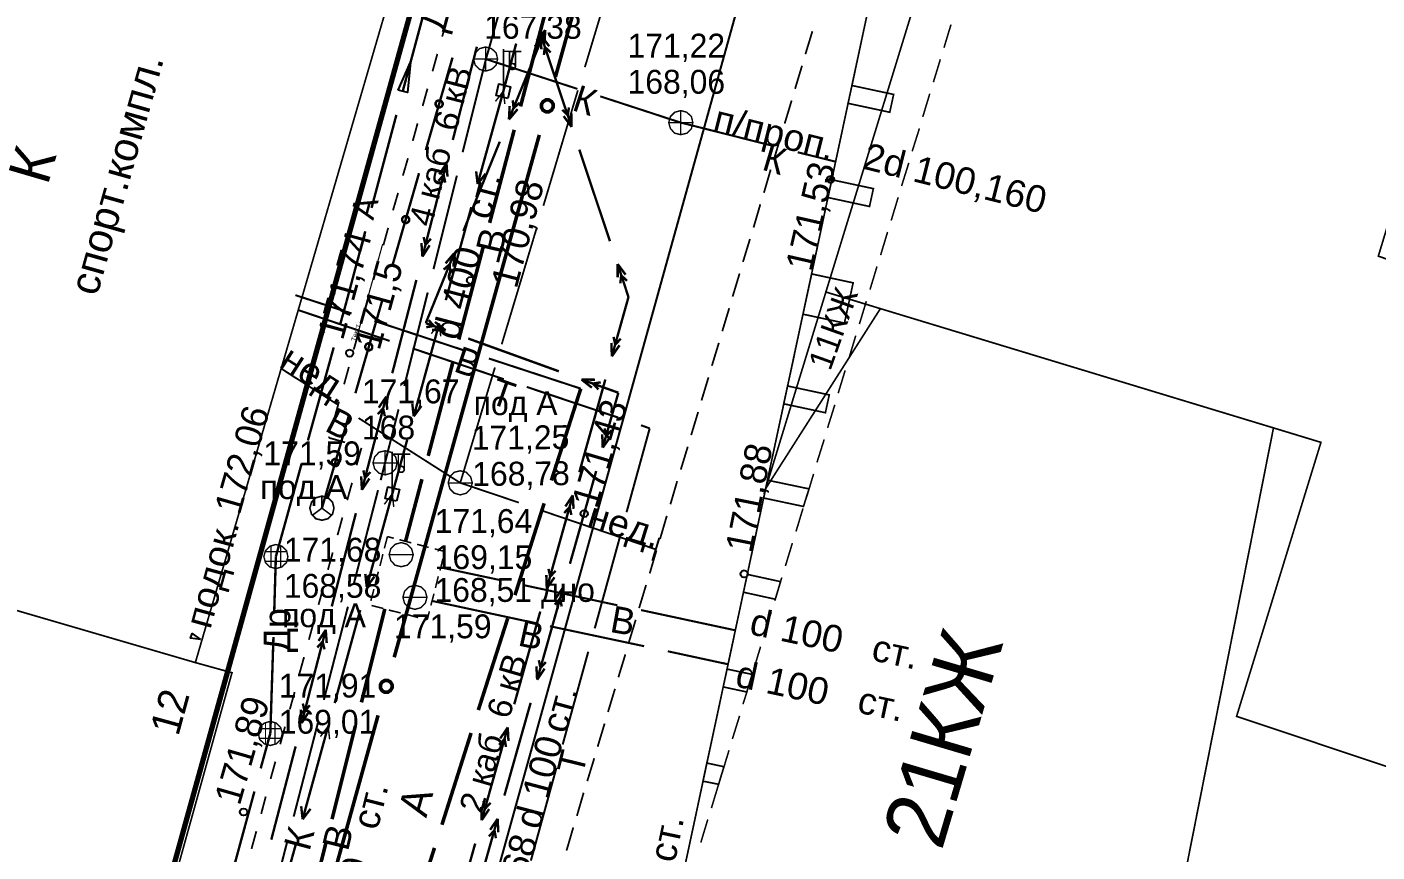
# Model space of a CAD drawing. Extents: x -2634 to -2115, y -2142 to -1393.
# Drawn here: x -2358.5 to -2302.4, y -1946.6 to -1912.3 of the extents above; entities that cross this region are included whole.
import ezdxf

# ---------------------------------------------------------------- set-up
doc = ezdxf.new("R2010")
doc.units = 0
doc.header["$MEASUREMENT"] = 0
for name, color, linetype in [('500_Дополн-Бордюры__п', 7, 'Continuous'), ('500_Дороги-Проезжие_ч', 7, 'Continuous'), ('500_Линии_-Линии_связ', 7, 'Continuous'), ('500_Линии_-Смотровые_', 7, 'Continuous'), ('500_Линии_-Фонари_час', 7, 'Continuous'), ('500_Линии_-Электрокаб', 7, 'Continuous'), ('500_Объект-Опоры', 7, 'Continuous'), ('500_Рельеф-Высотные_о', 7, 'Continuous'), ('500_Строен-Дополнения', 7, 'Continuous'), ('500_Строен-Здания', 7, 'Continuous'), ('500_Трубоп-Водопровод', 7, 'Continuous'), ('500_Трубоп-Газопровод', 7, 'Continuous'), ('500_Трубоп-Канализаци', 7, 'Continuous'), ('500_Трубоп-Смотровые_', 7, 'Continuous'), ('500_Трубоп-Сооружения', 7, 'Continuous'), ('500_Трубоп-Теплосети', 7, 'Continuous'), ('Красные_ли-Красные_ли', 7, 'Continuous'), ('Красные_ли-Оси_улиц_к', 7, 'Continuous')]:
    doc.layers.add(name, color=color, linetype=linetype)
doc.styles.add('TARIAL', font='Arial')

msp = doc.modelspace()

# ---------------------------------------------------------------- linework, layer by layer
at = {"layer": '500_Дополн-Бордюры__п', "color": 1, "const_width": 0.075}
for points in [[(-2341.23, -1912.72), (-2341.02, -1911.99)], [(-2341.63, -1914.16), (-2341.43, -1913.44)], [(-2342.04, -1915.6), (-2341.84, -1914.88)], [(-2342.45, -1917.05), (-2342.25, -1916.32)], [(-2342.86, -1918.49), (-2342.65, -1917.77)], [(-2343.27, -1919.93), (-2343.06, -1919.21)], [(-2343.67, -1921.38), (-2343.47, -1920.66)], [(-2344.08, -1922.82), (-2343.88, -1922.1)], [(-2344.49, -1924.26), (-2344.28, -1923.54)], [(-2344.9, -1925.71), (-2344.69, -1924.99)], [(-2345.3, -1927.15), (-2345.1, -1926.43)], [(-2345.71, -1928.59), (-2345.51, -1927.87)], [(-2345.93, -1929.37), (-2345.92, -1929.32)], [(-2345.26, -1929.56), (-2345.93, -1929.37)], [(-2344.78, -1930.51), (-2344.58, -1929.79)], [(-2345.17, -1931.96), (-2344.97, -1931.24)], [(-2345.57, -1933.41), (-2345.37, -1932.68)], [(-2345.97, -1934.85), (-2345.77, -1934.13)], [(-2346.36, -1936.3), (-2346.16, -1935.58)], [(-2346.76, -1937.75), (-2346.56, -1937.02)], [(-2347.16, -1939.19), (-2346.96, -1938.47)], [(-2347.55, -1940.64), (-2347.35, -1939.92)], [(-2347.95, -1942.09), (-2347.75, -1941.36)], [(-2348.35, -1943.53), (-2348.15, -1942.81)], [(-2348.74, -1944.98), (-2348.55, -1944.26)], [(-2349.14, -1946.43), (-2348.94, -1945.7)]]:
    msp.add_lwpolyline(points, dxfattribs=at)
at = {"layer": '500_Линии_-Линии_связ', "color": 0, "const_width": 0.1}
for points in [[(-2340.8, -1913.59), (-2341.91, -1917.43)], [(-2342.19, -1918.39), (-2343.3, -1922.24)], [(-2343.72, -1923.68), (-2344.83, -1927.52)], [(-2345.11, -1928.48), (-2346.22, -1932.29)], [(-2346.22, -1932.29), (-2346.01, -1931.57)]]:
    msp.add_lwpolyline(points, dxfattribs=at)
for points in [[(-2341.21, -1915.55), (-2341.25, -1915.62), (-2341.32, -1915.66), (-2341.4, -1915.66), (-2341.46, -1915.62), (-2341.5, -1915.55), (-2341.5, -1915.47), (-2341.46, -1915.4), (-2341.39, -1915.37), (-2341.31, -1915.37), (-2341.25, -1915.41), (-2341.21, -1915.48)], [(-2342.6, -1920.36), (-2342.64, -1920.42), (-2342.71, -1920.46), (-2342.79, -1920.46), (-2342.85, -1920.42), (-2342.89, -1920.35), (-2342.89, -1920.27), (-2342.85, -1920.21), (-2342.78, -1920.17), (-2342.7, -1920.17), (-2342.64, -1920.21), (-2342.6, -1920.28)], [(-2344.13, -1925.64), (-2344.17, -1925.71), (-2344.24, -1925.74), (-2344.32, -1925.74), (-2344.38, -1925.7), (-2344.42, -1925.63), (-2344.42, -1925.56), (-2344.38, -1925.49), (-2344.31, -1925.45), (-2344.23, -1925.45), (-2344.17, -1925.49), (-2344.13, -1925.56)], [(-2345.52, -1930.44), (-2345.56, -1930.51), (-2345.63, -1930.55), (-2345.71, -1930.54), (-2345.78, -1930.5), (-2345.81, -1930.44), (-2345.81, -1930.36), (-2345.77, -1930.29), (-2345.7, -1930.25), (-2345.63, -1930.26), (-2345.56, -1930.3), (-2345.52, -1930.36)]]:
    msp.add_lwpolyline(points, close=True, dxfattribs=at)
at = {"layer": '500_Линии_-Смотровые_', "color": 0, "const_width": 0.07}
for points in [[(-2346.22, -1931.79), (-2345.97, -1931.86), (-2345.78, -1932.04), (-2345.72, -1932.29), (-2345.78, -1932.54), (-2345.97, -1932.73), (-2346.22, -1932.79), (-2346.47, -1932.73), (-2346.65, -1932.54), (-2346.72, -1932.29), (-2346.65, -1932.04), (-2346.47, -1931.86)], [(-2346.22, -1932.24), (-2346.22, -1932.24), (-2346.22, -1932.24), (-2346.22, -1932.24), (-2346.22, -1932.24), (-2346.22, -1932.24), (-2346.22, -1932.24), (-2346.22, -1932.24), (-2346.22, -1932.24), (-2346.22, -1932.24), (-2346.22, -1932.24), (-2346.22, -1932.24)]]:
    msp.add_lwpolyline(points, close=True, dxfattribs=at)
at = {"layer": '500_Линии_-Смотровые_', "color": 0, "const_width": 0.065}
for points in [[(-2346.22, -1931.79), (-2346.22, -1932.29)], [(-2346.62, -1932.59), (-2346.22, -1932.29)], [(-2346.22, -1932.29), (-2345.82, -1932.59)]]:
    msp.add_lwpolyline(points, dxfattribs=at)
at = {"layer": '500_Линии_-Фонари_час', "color": 0, "const_width": 0.065}
for points in [[(-2338.69, -1914.98), (-2338.69, -1913.23)], [(-2337.94, -1913.34), (-2338.69, -1913.33)], [(-2338.44, -1913.99), (-2338.44, -1913.34)], [(-2338.44, -1913.96), (-2338.44, -1913.84)], [(-2338.19, -1913.99), (-2338.19, -1913.34)], [(-2338.19, -1913.96), (-2338.19, -1913.84)], [(-2338.19, -1913.96), (-2338.19, -1913.84)], [(-2338.44, -1913.94), (-2338.44, -1913.94)], [(-2343.3, -1931.7), (-2343.3, -1929.95)], [(-2342.55, -1930.05), (-2343.3, -1930.05)], [(-2343.05, -1930.7), (-2343.05, -1930.05)], [(-2342.8, -1930.7), (-2342.8, -1930.05)], [(-2343.05, -1930.68), (-2343.05, -1930.55)], [(-2343.05, -1930.65), (-2343.05, -1930.65)], [(-2342.8, -1930.68), (-2342.8, -1930.55)], [(-2342.8, -1930.68), (-2342.8, -1930.55)]]:
    msp.add_lwpolyline(points, dxfattribs=at)
at = {"layer": '500_Линии_-Фонари_час', "color": 0, "const_width": 0.07}
for points in [[(-2338.44, -1913.96), (-2338.42, -1913.9), (-2338.38, -1913.85), (-2338.31, -1913.84), (-2338.25, -1913.85), (-2338.21, -1913.9), (-2338.19, -1913.96), (-2338.21, -1914.02), (-2338.25, -1914.07), (-2338.32, -1914.09), (-2338.38, -1914.07), (-2338.42, -1914.02)], [(-2343.05, -1930.68), (-2343.03, -1930.62), (-2342.99, -1930.57), (-2342.92, -1930.55), (-2342.86, -1930.57), (-2342.82, -1930.62), (-2342.8, -1930.68), (-2342.82, -1930.74), (-2342.86, -1930.79), (-2342.92, -1930.8), (-2342.99, -1930.79), (-2343.03, -1930.74)]]:
    msp.add_lwpolyline(points, close=True, dxfattribs=at)
at = {"layer": '500_Линии_-Электрокаб', "color": 12, "const_width": 0.1}
for points in [[(-2338.46, -1916.15), (-2336.95, -1912.45)], [(-2337.31, -1912.87), (-2336.95, -1912.45)], [(-2335.86, -1916.47), (-2337.13, -1912.67)], [(-2337.12, -1913.23), (-2337.13, -1912.67)], [(-2336.79, -1913.12), (-2337.13, -1912.67)], [(-2336.99, -1913.01), (-2336.95, -1912.45)], [(-2339.79, -1913.14), (-2340.79, -1917.01)], [(-2337.39, -1913.13), (-2337.14, -1912.91)], [(-2337.11, -1913.25), (-2337.14, -1912.91)], [(-2337.01, -1913.48), (-2336.97, -1913.15)], [(-2336.73, -1913.38), (-2336.97, -1913.15)], [(-2338.27, -1915.68), (-2338.3, -1915.36)], [(-2338.27, -1915.69), (-2338.02, -1915.47)], [(-2338.46, -1916.15), (-2338.43, -1915.6)], [(-2338.46, -1916.16), (-2338.1, -1915.73)], [(-2336.02, -1915.98), (-2336.25, -1915.76)], [(-2335.86, -1916.47), (-2336.19, -1916.02)], [(-2336.02, -1915.98), (-2335.97, -1915.66)], [(-2335.86, -1916.47), (-2335.86, -1915.91)], [(-2340.35, -1920.79), (-2338.84, -1917.08)], [(-2334.27, -1921.21), (-2335.54, -1917.41)], [(-2341.05, -1917.98), (-2342.05, -1921.85)], [(-2341.05, -1917.98), (-2341.35, -1918.44)], [(-2341.05, -1917.98), (-2341.01, -1918.53)], [(-2341.17, -1918.47), (-2341.39, -1918.71)], [(-2341.17, -1918.47), (-2341.1, -1918.78)], [(-2342, -1921.04), (-2341.92, -1921.36)], [(-2341.7, -1921.11), (-2341.92, -1921.36)], [(-2342.09, -1921.29), (-2342.05, -1921.85)], [(-2341.75, -1921.38), (-2342.05, -1921.85)], [(-2341.91, -1924.61), (-2340.73, -1921.71)], [(-2341.09, -1922.13), (-2340.73, -1921.71)], [(-2340.76, -1922.27), (-2340.73, -1921.71)], [(-2341.17, -1922.39), (-2340.92, -1922.17)], [(-2340.89, -1922.51), (-2340.92, -1922.17)], [(-2333.5, -1923.53), (-2333.95, -1922.16)], [(-2333.95, -1922.71), (-2333.95, -1922.16)], [(-2333.62, -1922.6), (-2333.95, -1922.16)], [(-2342.3, -1922.82), (-2343.3, -1926.69)], [(-2333.84, -1922.96), (-2333.8, -1922.63)], [(-2333.56, -1922.86), (-2333.8, -1922.63)], [(-2334.19, -1925.99), (-2333.5, -1923.53)], [(-2341.57, -1924.73), (-2341.79, -1924.49)], [(-2341.09, -1924.91), (-2341.91, -1924.61)], [(-2341.57, -1924.73), (-2341.89, -1924.78)], [(-2341.09, -1924.91), (-2341.65, -1924.89)], [(-2341.09, -1924.91), (-2341.53, -1924.56)], [(-2336.39, -1926.61), (-2340.15, -1925.25)], [(-2334.19, -1925.99), (-2334.21, -1925.43)], [(-2334.19, -1925.99), (-2333.87, -1925.53)], [(-2334.05, -1925.5), (-2334.12, -1925.18)], [(-2334.05, -1925.5), (-2333.82, -1925.26)], [(-2335.54, -1930.8), (-2334.46, -1926.95)], [(-2333.92, -1927.5), (-2335.45, -1926.95)], [(-2335.02, -1927.29), (-2335.45, -1926.95)], [(-2334.89, -1926.96), (-2335.45, -1926.95)], [(-2334.65, -1927.07), (-2334.98, -1927.12)], [(-2334.75, -1927.36), (-2334.98, -1927.12)], [(-2343.55, -1927.66), (-2344.56, -1931.53)], [(-2343.55, -1927.66), (-2343.86, -1928.12)], [(-2343.55, -1927.66), (-2343.51, -1928.21)], [(-2334.57, -1929.78), (-2333.92, -1927.5)], [(-2343.68, -1928.15), (-2343.9, -1928.39)], [(-2343.68, -1928.15), (-2343.61, -1928.47)], [(-2334.43, -1929.29), (-2334.49, -1928.98)], [(-2334.57, -1929.78), (-2334.59, -1929.23)], [(-2334.57, -1929.78), (-2334.25, -1929.33)], [(-2334.43, -1929.3), (-2334.2, -1929.06)], [(-2344.59, -1930.97), (-2344.56, -1931.53)], [(-2344.25, -1931.06), (-2344.56, -1931.53)], [(-2344.5, -1930.72), (-2344.43, -1931.04)], [(-2344.21, -1930.79), (-2344.43, -1931.04)], [(-2335.93, -1934.6), (-2334.84, -1930.75)], [(-2336.89, -1935.62), (-2335.81, -1931.76)], [(-2336.12, -1932.22), (-2335.81, -1931.76)], [(-2335.78, -1932.32), (-2335.81, -1931.76)], [(-2336.17, -1932.49), (-2335.94, -1932.25)], [(-2335.87, -1932.57), (-2335.94, -1932.25)], [(-2344.81, -1932.5), (-2345.81, -1936.37)], [(-2336.89, -1935.62), (-2336.91, -1935.06)], [(-2336.89, -1935.62), (-2336.57, -1935.16)], [(-2336.75, -1935.12), (-2336.82, -1934.81)], [(-2336.75, -1935.13), (-2336.52, -1934.89)], [(-2337.29, -1939.41), (-2336.2, -1935.56)], [(-2336.51, -1936.02), (-2336.2, -1935.56)], [(-2336.18, -1936.12), (-2336.2, -1935.56)], [(-2336.56, -1936.29), (-2336.34, -1936.04)], [(-2336.27, -1936.37), (-2336.34, -1936.04)], [(-2338.24, -1940.43), (-2337.16, -1936.58)], [(-2346.06, -1937.34), (-2347.06, -1941.21)], [(-2346.06, -1937.34), (-2346.36, -1937.8)], [(-2346.06, -1937.34), (-2346.02, -1937.89)], [(-2346.19, -1937.83), (-2346.41, -1938.07)], [(-2346.19, -1937.83), (-2346.11, -1938.15)], [(-2337.29, -1939.41), (-2337.32, -1938.85)], [(-2337.29, -1939.41), (-2336.98, -1938.95)], [(-2337.15, -1938.92), (-2337.22, -1938.6)], [(-2337.15, -1938.92), (-2336.93, -1938.68)], [(-2347.1, -1940.65), (-2347.06, -1941.21)], [(-2346.76, -1940.74), (-2347.06, -1941.21)], [(-2347.01, -1940.4), (-2346.94, -1940.72)], [(-2346.72, -1940.47), (-2346.94, -1940.72)], [(-2338.65, -1944.22), (-2337.56, -1940.37)], [(-2339.59, -1945.24), (-2338.51, -1941.39)], [(-2338.87, -1942.12), (-2338.64, -1941.87)], [(-2338.82, -1941.85), (-2338.51, -1941.39)], [(-2338.58, -1942.2), (-2338.64, -1941.87)], [(-2338.48, -1941.95), (-2338.51, -1941.39)], [(-2347.31, -1942.18), (-2348.32, -1946.05)], [(-2339.59, -1945.24), (-2339.61, -1944.69)], [(-2339.45, -1944.75), (-2339.52, -1944.44)], [(-2339.45, -1944.76), (-2339.22, -1944.52)], [(-2340.02, -1949.03), (-2338.93, -1945.18)], [(-2339.59, -1945.24), (-2339.28, -1944.78)], [(-2339.24, -1945.64), (-2338.93, -1945.18)], [(-2338.9, -1945.74), (-2338.93, -1945.18)], [(-2339.29, -1945.91), (-2339.06, -1945.66)], [(-2339, -1945.99), (-2339.06, -1945.66)], [(-2340.94, -1950.06), (-2339.86, -1946.21)]]:
    msp.add_lwpolyline(points, dxfattribs=at)
at = {"layer": '500_Линии_-Электрокаб', "color": 1}
for points, const_width in [([(-2338.16, -1913.01), (-2338.69, -1914.98)], 0.1), ([(-2338.69, -1914.98), (-2339.76, -1918.84)], 0.1), ([(-2338.69, -1914.98), (-2339.02, -1915.41)], 0.06), ([(-2338.69, -1914.98), (-2338.56, -1914.5)], 0.06), ([(-2338.69, -1914.98), (-2338.63, -1915.52)], 0.06), ([(-2339.82, -1918.31), (-2339.76, -1918.84)], 0.1), ([(-2339.43, -1918.41), (-2339.76, -1918.84)], 0.1), ([(-2340.02, -1919.8), (-2341.08, -1923.66)], 0.1), ([(-2341.35, -1924.62), (-2342.41, -1928.48)], 0.1), ([(-2341.35, -1924.62), (-2341.68, -1925.05)], 0.06), ([(-2341.35, -1924.62), (-2341.29, -1925.16)], 0.06), ([(-2342.47, -1927.95), (-2342.41, -1928.48)], 0.1), ([(-2342.09, -1928.05), (-2342.41, -1928.48)], 0.1), ([(-2342.68, -1929.45), (-2343.3, -1931.7)], 0.1), ([(-2343.3, -1931.7), (-2343.17, -1931.22)], 0.06), ([(-2343.3, -1931.7), (-2344.36, -1935.56)], 0.1), ([(-2343.3, -1931.7), (-2343.63, -1932.13)], 0.06), ([(-2343.3, -1931.7), (-2343.24, -1932.24)], 0.06), ([(-2344.42, -1935.02), (-2344.36, -1935.56)], 0.1), ([(-2344.04, -1935.13), (-2344.36, -1935.56)], 0.1), ([(-2344.63, -1936.52), (-2345.69, -1940.38)], 0.1), ([(-2345.96, -1941.34), (-2347.02, -1945.2)], 0.1), ([(-2345.96, -1941.34), (-2346.28, -1941.77)], 0.06), ([(-2345.96, -1941.34), (-2345.9, -1941.88)], 0.06), ([(-2347.08, -1944.66), (-2347.02, -1945.2)], 0.1), ([(-2346.69, -1944.77), (-2347.02, -1945.2)], 0.1), ([(-2347.28, -1946.16), (-2348.35, -1950.02)], 0.1)]:
    msp.add_lwpolyline(points, dxfattribs=dict(at, const_width=const_width))
at = {"layer": '500_Объект-Опоры', "color": 0}
for points in [[(-2338.51, -1915.29), (-2338.99, -1915.17), (-2338.88, -1914.68), (-2338.39, -1914.8)], [(-2343.12, -1932), (-2343.6, -1931.89), (-2343.48, -1931.4), (-2343, -1931.52)]]:
    msp.add_lwpolyline(points, close=True, dxfattribs=at)
at = {"layer": '500_Рельеф-Высотные_о', "color": 0}
for points in [[(-2325.12, -1918.5), (-2325.04, -1918.52), (-2324.99, -1918.57), (-2324.97, -1918.65), (-2324.99, -1918.72), (-2325.04, -1918.78), (-2325.12, -1918.8), (-2325.19, -1918.78), (-2325.25, -1918.72), (-2325.27, -1918.65), (-2325.25, -1918.57), (-2325.19, -1918.52)], [(-2340.05, -1922.69), (-2339.98, -1922.71), (-2339.92, -1922.76), (-2339.9, -1922.84), (-2339.92, -1922.91), (-2339.98, -1922.97), (-2340.05, -1922.99), (-2340.13, -1922.97), (-2340.18, -1922.91), (-2340.2, -1922.84), (-2340.18, -1922.76), (-2340.13, -1922.71)], [(-2345.07, -1925.71), (-2344.99, -1925.73), (-2344.94, -1925.78), (-2344.92, -1925.86), (-2344.94, -1925.93), (-2344.99, -1925.99), (-2345.07, -1926.01), (-2345.14, -1925.99), (-2345.2, -1925.93), (-2345.22, -1925.86), (-2345.2, -1925.78), (-2345.14, -1925.73)], [(-2335.34, -1932.37), (-2335.26, -1932.39), (-2335.21, -1932.45), (-2335.19, -1932.52), (-2335.21, -1932.6), (-2335.26, -1932.65), (-2335.34, -1932.67), (-2335.41, -1932.65), (-2335.47, -1932.6), (-2335.49, -1932.52), (-2335.47, -1932.45), (-2335.41, -1932.39)], [(-2328.7, -1934.87), (-2328.63, -1934.89), (-2328.57, -1934.95), (-2328.55, -1935.02), (-2328.57, -1935.1), (-2328.63, -1935.15), (-2328.7, -1935.17), (-2328.78, -1935.15), (-2328.83, -1935.1), (-2328.85, -1935.02), (-2328.83, -1934.95), (-2328.78, -1934.89)], [(-2351.26, -1937.74), (-2351.67, -1937.68), (-2351.6, -1937.49)], [(-2349.47, -1944.75), (-2349.4, -1944.77), (-2349.34, -1944.83), (-2349.32, -1944.9), (-2349.34, -1944.98), (-2349.4, -1945.03), (-2349.47, -1945.05), (-2349.55, -1945.03), (-2349.6, -1944.98), (-2349.62, -1944.9), (-2349.6, -1944.83), (-2349.55, -1944.77)]]:
    msp.add_lwpolyline(points, close=True, dxfattribs=at)
at = {"layer": '500_Рельеф-Высотные_о', "color": 0, "const_width": 0.05}
msp.add_lwpolyline([(-2344.82, -1925.38), (-2343.7, -1921.33)], dxfattribs=at)
at = {"layer": '500_Строен-Дополнения', "color": 0, "const_width": 0.065}
for points in [[(-2323.79, -1912.7), (-2324, -1913.67)], [(-2320.41, -1913.18), (-2320.12, -1912.22)], [(-2320.85, -1914.61), (-2320.56, -1913.66)], [(-2324.1, -1914.16), (-2324.31, -1915.14)], [(-2321.29, -1916.05), (-2321, -1915.09)], [(-2324.42, -1915.63), (-2324.63, -1916.61)], [(-2321.73, -1917.48), (-2321.43, -1916.53)], [(-2324.73, -1917.1), (-2324.94, -1918.07)], [(-2322.17, -1918.92), (-2321.87, -1917.96)], [(-2325.04, -1918.56), (-2325.25, -1919.54)], [(-2322.6, -1920.35), (-2322.31, -1919.39)], [(-2325.36, -1920.03), (-2325.57, -1921.01)], [(-2323.04, -1921.79), (-2322.75, -1920.83)], [(-2325.67, -1921.5), (-2325.88, -1922.47)], [(-2323.48, -1923.22), (-2323.19, -1922.26)], [(-2325.99, -1922.96), (-2326.2, -1923.94)], [(-2323.92, -1924.65), (-2323.63, -1923.7)], [(-2326.3, -1924.43), (-2326.51, -1925.41)], [(-2324.36, -1926.09), (-2324.07, -1925.13)], [(-2326.61, -1925.9), (-2326.82, -1926.87)], [(-2324.8, -1927.52), (-2324.51, -1926.57)], [(-2326.93, -1927.36), (-2327.14, -1928.34)], [(-2325.24, -1928.96), (-2324.94, -1928)], [(-2327.24, -1928.83), (-2327.45, -1929.81)], [(-2325.68, -1930.39), (-2325.38, -1929.44)], [(-2327.56, -1930.3), (-2327.76, -1931.27)], [(-2326.11, -1931.83), (-2325.82, -1930.87)], [(-2327.87, -1931.76), (-2328.08, -1932.74)], [(-2326.55, -1933.26), (-2326.26, -1932.3)], [(-2328.18, -1933.23), (-2328.39, -1934.21)], [(-2326.99, -1934.69), (-2326.7, -1933.74)], [(-2328.5, -1934.7), (-2328.71, -1935.67)], [(-2327.43, -1936.13), (-2327.14, -1935.17)], [(-2328.81, -1936.16), (-2329.02, -1937.14)], [(-2327.87, -1937.56), (-2327.58, -1936.61)], [(-2329.12, -1937.63), (-2329.33, -1938.61)], [(-2328.31, -1939), (-2328.02, -1938.04)], [(-2329.44, -1939.1), (-2329.65, -1940.08)], [(-2328.75, -1940.43), (-2328.45, -1939.48)], [(-2329.75, -1940.56), (-2329.96, -1941.54)], [(-2329.19, -1941.87), (-2328.89, -1940.91)], [(-2330.07, -1942.03), (-2330.28, -1943.01)], [(-2329.62, -1943.3), (-2329.33, -1942.34)], [(-2330.38, -1943.5), (-2330.59, -1944.48)], [(-2330.06, -1944.74), (-2329.77, -1943.78)], [(-2330.69, -1944.96), (-2330.9, -1945.94)], [(-2330.5, -1946.17), (-2330.21, -1945.21)], [(-2331.01, -1946.43), (-2331.08, -1946.79)]]:
    msp.add_lwpolyline(points, dxfattribs=at)
at = {"layer": '500_Строен-Дополнения', "color": 0, "const_width": 0.07}
for points in [[(-2322.66, -1915.86), (-2322.5, -1915.12), (-2324.23, -1914.75), (-2324.39, -1915.49)], [(-2323.5, -1919.77), (-2323.34, -1919.03), (-2325.07, -1918.66), (-2325.22, -1919.4)], [(-2324.54, -1924.61), (-2324.18, -1922.94), (-2325.9, -1922.57), (-2326.26, -1924.24)], [(-2325.33, -1928.33), (-2325.17, -1927.59), (-2326.9, -1927.22), (-2327.06, -1927.96)], [(-2326.24, -1932.22), (-2326.01, -1931.49), (-2327.73, -1931.13), (-2327.89, -1931.87)], [(-2327.41, -1936.07), (-2327.19, -1935.34), (-2328.57, -1935.04), (-2328.73, -1935.78)], [(-2328.59, -1939.92), (-2328.37, -1939.19), (-2329.41, -1938.97), (-2329.57, -1939.71)], [(-2329.76, -1943.75), (-2329.54, -1943.02), (-2330.25, -1942.87), (-2330.41, -1943.62)]]:
    msp.add_lwpolyline(points, close=True, dxfattribs=at)
at = {"layer": '500_Строен-Здания', "color": 0, "const_width": 0.07}
for points in [[(-2314.74, -1888.91), (-2318.46, -1887.78), (-2327.81, -1931.48), (-2325.31, -1923.32)], [(-2295.51, -1945.2), (-2308.27, -1940.93), (-2304.77, -1929.56), (-2306.74, -1928.96), (-2323.05, -1924.01), (-2325.31, -1923.32), (-2314.74, -1888.91), (-2294.29, -1895.15), (-2302.39, -1921.83), (-2275.41, -1931.39), (-2289.8, -1927.07)], [(-2351.47, -1938.7), (-2340.96, -1902.68), (-2347.38, -1900.8), (-2347.61, -1901.52), (-2348.6, -1901.25), (-2351.02, -1900.59), (-2359.83, -1898.21), (-2361.51, -1904.43), (-2369.37, -1933.48), (-2368.88, -1933.62)], [(-2325.31, -1923.32), (-2327.81, -1931.48), (-2323.05, -1924.01)], [(-2323.05, -1924.01), (-2306.74, -1928.96), (-2310.8, -1949.46), (-2316.36, -1960.79), (-2332.99, -1955.7), (-2327.81, -1931.48)]]:
    msp.add_lwpolyline(points, close=True, dxfattribs=at)
at = {"layer": '500_Строен-Здания', "color": 0}
for points, const_width in [([(-2325.87, -1912.5), (-2326.16, -1913.45)], 0.075), ([(-2326.3, -1913.93), (-2326.59, -1914.89)], 0.075), ([(-2326.73, -1915.37), (-2327.02, -1916.33)], 0.075), ([(-2327.16, -1916.81), (-2327.45, -1917.76)], 0.075), ([(-2327.6, -1918.24), (-2327.88, -1919.2)], 0.075), ([(-2328.03, -1919.68), (-2328.31, -1920.64)], 0.075), ([(-2328.46, -1921.12), (-2328.75, -1922.07)], 0.075), ([(-2328.89, -1922.55), (-2329.18, -1923.51)], 0.075), ([(-2329.32, -1923.99), (-2329.61, -1924.95)], 0.075), ([(-2329.75, -1925.43), (-2330.04, -1926.38)], 0.075), ([(-2330.18, -1926.86), (-2330.47, -1927.82)], 0.075), ([(-2330.61, -1928.3), (-2330.9, -1929.26)], 0.075), ([(-2331.04, -1929.74), (-2331.33, -1930.69)], 0.075), ([(-2331.48, -1931.17), (-2331.76, -1932.13)], 0.075), ([(-2331.91, -1932.61), (-2332.19, -1933.57)], 0.075), ([(-2368.88, -1933.62), (-2351.47, -1938.7), (-2349.95, -1939.12), (-2357.91, -1967.77), (-2356.4, -1968.18), (-2357.94, -1973.87), (-2359.5, -1979.63)], 0.07), ([(-2332.34, -1934.05), (-2332.62, -1935)], 0.075), ([(-2332.77, -1935.48), (-2333.06, -1936.44)], 0.075), ([(-2333.2, -1936.92), (-2333.49, -1937.88)], 0.075), ([(-2333.63, -1938.36), (-2333.92, -1939.31)], 0.075), ([(-2334.06, -1939.79), (-2334.35, -1940.75)], 0.075), ([(-2334.49, -1941.23), (-2334.78, -1942.19)], 0.075), ([(-2334.92, -1942.67), (-2335.21, -1943.62)], 0.075), ([(-2335.36, -1944.1), (-2335.64, -1945.06)], 0.075), ([(-2335.79, -1945.54), (-2336.07, -1946.5)], 0.075)]:
    msp.add_lwpolyline(points, dxfattribs=dict(at, const_width=const_width))
at = {"layer": '500_Трубоп-Водопровод', "color": 94}
for points, const_width in [([(-2335.31, -1913.99), (-2333.87, -1909.21)], 0.075), ([(-2336.96, -1911.75), (-2337.98, -1915.62)], 0.15), ([(-2337.03, -1919.74), (-2335.6, -1914.95)], 0.075), ([(-2338.24, -1916.59), (-2339.26, -1920.45)], 0.15), ([(-2338.76, -1925.49), (-2337.32, -1920.7)], 0.075), ([(-2339.52, -1921.42), (-2340.54, -1925.29)], 0.15), ([(-2344.99, -1924.21), (-2347.32, -1923.45)], 0.085), ([(-2347.32, -1923.45), (-2347.08, -1923.53)], 0.085), ([(-2340.24, -1925.77), (-2344.04, -1924.52)], 0.085), ([(-2340.79, -1926.25), (-2341.81, -1930.12)], 0.15), ([(-2335.48, -1927.33), (-2339.29, -1926.08)], 0.085), ([(-2345.54, -1928.01), (-2347.92, -1926.49)], 0.075), ([(-2347.92, -1926.49), (-2347.29, -1926.9)], 0.075), ([(-2340.48, -1931.24), (-2339.04, -1926.45)], 0.075), ([(-2335.48, -1927.33), (-2336.7, -1931.14)], 0.15), ([(-2340.48, -1931.24), (-2344.7, -1928.55)], 0.075), ([(-2342.07, -1931.09), (-2342.75, -1933.67)], 0.15), ([(-2338.05, -1932.06), (-2340.48, -1931.24)], 0.075), ([(-2340.48, -1931.24), (-2339.77, -1931.48)], 0.075), ([(-2337, -1932.09), (-2338.21, -1935.9)], 0.15), ([(-2332.37, -1934), (-2337.1, -1932.39)], 0.075), ([(-2342.75, -1933.67), (-2342.66, -1933.33)], 0.15), ([(-2338.85, -1935.27), (-2341.29, -1934.75)], 0.085), ([(-2341.29, -1934.75), (-2341.05, -1934.8)], 0.085), ([(-2333.96, -1936.32), (-2337.87, -1935.48)], 0.085), ([(-2341.65, -1936.14), (-2337.74, -1936.98)], 0.085), ([(-2343.61, -1936.47), (-2344.58, -1940.35)], 0.15), ([(-2338.51, -1936.86), (-2339.73, -1940.67)], 0.15), ([(-2329.07, -1937.36), (-2332.98, -1936.52)], 0.085), ([(-2336.76, -1937.19), (-2332.85, -1938.02)], 0.085), ([(-2331.87, -1938.23), (-2329.37, -1938.77)], 0.085), ([(-2329.37, -1938.77), (-2329.61, -1938.71)], 0.085), ([(-2344.83, -1941.32), (-2345.8, -1945.2)], 0.15), ([(-2340.03, -1941.62), (-2341.24, -1945.43)], 0.15), ([(-2346.05, -1946.17), (-2347.03, -1950.05)], 0.15), ([(-2341.55, -1946.39), (-2342.76, -1950.2)], 0.15)]:
    msp.add_lwpolyline(points, dxfattribs=dict(at, const_width=const_width))
at = {"layer": '500_Трубоп-Водопровод', "color": 0, "const_width": 0.085}
msp.add_lwpolyline([(-2332.51, -1934.47), (-2332.22, -1933.52)], dxfattribs=at)
at = {"layer": '500_Трубоп-Канализаци', "color": 34, "const_width": 0.085}
for points in [[(-2338.24, -1909.48), (-2339.32, -1913.33)], [(-2339.41, -1913.64), (-2339.2, -1912.91)], [(-2339.41, -1913.64), (-2340.38, -1917.52)], [(-2339.43, -1913.65), (-2335.62, -1914.89)], [(-2334.67, -1915.2), (-2331.33, -1916.29)], [(-2331.33, -1916.29), (-2332.04, -1916.06)], [(-2331.33, -1916.29), (-2327.45, -1917.27)], [(-2326.48, -1917.52), (-2324.91, -1917.91)], [(-2324.91, -1917.91), (-2325.63, -1917.73)], [(-2340.62, -1918.49), (-2341.59, -1922.37)], [(-2341.83, -1923.34), (-2342.8, -1927.22)], [(-2343.04, -1928.19), (-2343.6, -1930.41)], [(-2343.6, -1930.41), (-2343.42, -1929.69)], [(-2343.6, -1930.41), (-2343.78, -1931.13)], [(-2343.64, -1930.57), (-2343.6, -1930.41)], [(-2344.89, -1935.41), (-2343.89, -1931.54)], [(-2346.14, -1940.25), (-2345.14, -1936.38)], [(-2347.39, -1945.09), (-2346.39, -1941.22)], [(-2348.64, -1949.93), (-2347.64, -1946.06)]]:
    msp.add_lwpolyline(points, dxfattribs=at)
at = {"layer": '500_Трубоп-Канализаци', "color": 32, "const_width": 0.1}
for points in [[(-2342.87, -1915), (-2341.83, -1911.14)], [(-2344.16, -1919.83), (-2343.13, -1915.97)], [(-2345.2, -1923.72), (-2344.42, -1920.8)], [(-2345.46, -1924.66), (-2345.2, -1923.72)], [(-2346.8, -1929.48), (-2345.73, -1925.62)], [(-2348.13, -1934.3), (-2347.06, -1930.44)], [(-2348.2, -1936.64), (-2348.13, -1934.3)], [(-2348.13, -1934.3), (-2348.14, -1934.65)], [(-2348.36, -1941.64), (-2348.23, -1937.64)], [(-2348.76, -1943.09), (-2348.36, -1941.64)], [(-2348.36, -1941.64), (-2348.46, -1941.98)], [(-2350.07, -1947.91), (-2349.02, -1944.05)]]:
    msp.add_lwpolyline(points, dxfattribs=at)
at = {"layer": '500_Трубоп-Канализаци', "color": 0}
msp.add_lwpolyline([(-2343.06, -1914.94), (-2342.54, -1913.78), (-2342.67, -1915.04)], close=True, dxfattribs=at)
at = {"layer": '500_Трубоп-Смотровые_', "color": 0, "const_width": 0.06}
for points in [[(-2339.43, -1913.15), (-2339.18, -1913.22), (-2338.99, -1913.4), (-2338.93, -1913.65), (-2338.99, -1913.9), (-2339.18, -1914.08), (-2339.43, -1914.15), (-2339.68, -1914.08), (-2339.86, -1913.9), (-2339.93, -1913.65), (-2339.86, -1913.4), (-2339.68, -1913.22)], [(-2331.33, -1915.79), (-2331.08, -1915.86), (-2330.89, -1916.04), (-2330.83, -1916.29), (-2330.89, -1916.54), (-2331.08, -1916.73), (-2331.33, -1916.79), (-2331.58, -1916.73), (-2331.76, -1916.54), (-2331.83, -1916.29), (-2331.76, -1916.04), (-2331.58, -1915.86)], [(-2343.6, -1929.91), (-2343.35, -1929.97), (-2343.16, -1930.16), (-2343.1, -1930.41), (-2343.16, -1930.66), (-2343.35, -1930.84), (-2343.6, -1930.91), (-2343.85, -1930.84), (-2344.03, -1930.66), (-2344.1, -1930.41), (-2344.03, -1930.16), (-2343.85, -1929.97)], [(-2340.48, -1930.74), (-2340.23, -1930.8), (-2340.05, -1930.99), (-2339.98, -1931.24), (-2340.05, -1931.49), (-2340.23, -1931.67), (-2340.48, -1931.74), (-2340.73, -1931.67), (-2340.91, -1931.49), (-2340.98, -1931.24), (-2340.91, -1930.99), (-2340.73, -1930.8)], [(-2348.13, -1933.8), (-2347.88, -1933.87), (-2347.69, -1934.05), (-2347.63, -1934.3), (-2347.69, -1934.55), (-2347.88, -1934.73), (-2348.13, -1934.8), (-2348.38, -1934.73), (-2348.56, -1934.55), (-2348.63, -1934.3), (-2348.56, -1934.05), (-2348.38, -1933.87)], [(-2342.93, -1933.72), (-2342.68, -1933.79), (-2342.5, -1933.97), (-2342.43, -1934.22), (-2342.5, -1934.47), (-2342.68, -1934.66), (-2342.93, -1934.72), (-2343.18, -1934.66), (-2343.36, -1934.47), (-2343.43, -1934.22), (-2343.36, -1933.97), (-2343.18, -1933.79)], [(-2342.36, -1935.49), (-2342.11, -1935.56), (-2341.93, -1935.74), (-2341.86, -1935.99), (-2341.93, -1936.24), (-2342.11, -1936.42), (-2342.36, -1936.49), (-2342.61, -1936.42), (-2342.79, -1936.24), (-2342.86, -1935.99), (-2342.79, -1935.74), (-2342.61, -1935.56)], [(-2348.36, -1941.14), (-2348.11, -1941.21), (-2347.93, -1941.39), (-2347.86, -1941.64), (-2347.93, -1941.89), (-2348.11, -1942.07), (-2348.36, -1942.14), (-2348.61, -1942.07), (-2348.8, -1941.89), (-2348.86, -1941.64), (-2348.8, -1941.39), (-2348.61, -1941.21)]]:
    msp.add_lwpolyline(points, close=True, dxfattribs=at)
at = {"layer": '500_Трубоп-Смотровые_', "color": 0, "const_width": 0.055}
for points in [[(-2339.43, -1914.15), (-2339.43, -1913.15)], [(-2339.93, -1913.65), (-2338.93, -1913.65)], [(-2331.33, -1916.79), (-2331.33, -1915.79)], [(-2331.83, -1916.29), (-2330.83, -1916.29)], [(-2343.6, -1930.91), (-2343.6, -1929.91)], [(-2344.1, -1930.41), (-2343.1, -1930.41)], [(-2340.98, -1931.24), (-2339.98, -1931.24)], [(-2348.33, -1934.75), (-2348.33, -1933.85)], [(-2347.93, -1934.75), (-2347.93, -1933.85)], [(-2348.58, -1934.1), (-2347.68, -1934.1)], [(-2348.58, -1934.5), (-2347.68, -1934.5)], [(-2343.43, -1934.22), (-2342.43, -1934.22)], [(-2342.86, -1935.99), (-2341.86, -1935.99)], [(-2348.56, -1942.09), (-2348.56, -1941.19)], [(-2348.16, -1942.09), (-2348.16, -1941.19)], [(-2348.81, -1941.44), (-2347.91, -1941.44)], [(-2348.81, -1941.84), (-2347.91, -1941.84)]]:
    msp.add_lwpolyline(points, dxfattribs=at)
at = {"layer": '500_Трубоп-Смотровые_', "color": 0}
for points in [[(-2348.43, -1934.25), (-2348.43, -1934.25)], [(-2348.66, -1941.59), (-2348.66, -1941.59)]]:
    msp.add_lwpolyline(points, dxfattribs=at)
at = {"layer": '500_Трубоп-Сооружения', "color": 0, "const_width": 0.065}
for points in [[(-2343.5, -1933.47), (-2343.63, -1933.96)], [(-2343.24, -1933.54), (-2343.5, -1933.47)], [(-2342.51, -1933.73), (-2343, -1933.6)], [(-2341.79, -1933.92), (-2342.27, -1933.79)], [(-2341.12, -1934.09), (-2341.54, -1933.98)], [(-2343.69, -1934.2), (-2343.81, -1934.69)], [(-2341.32, -1934.88), (-2341.2, -1934.39)], [(-2341.14, -1934.15), (-2341.12, -1934.09)], [(-2343.88, -1934.93), (-2344, -1935.41)], [(-2341.51, -1935.6), (-2341.39, -1935.12)], [(-2344.06, -1935.65), (-2344.19, -1936.14)], [(-2341.7, -1936.33), (-2341.57, -1935.84)], [(-2344.16, -1936.33), (-2343.68, -1936.45)], [(-2343.44, -1936.52), (-2342.95, -1936.64)], [(-2342.71, -1936.7), (-2342.23, -1936.83)], [(-2341.85, -1936.92), (-2341.76, -1936.57)], [(-2341.98, -1936.89), (-2341.85, -1936.92)]]:
    msp.add_lwpolyline(points, dxfattribs=at)
at = {"layer": '500_Трубоп-Теплосети', "color": 174, "const_width": 0.085}
for points in [[(-2347.2, -1924.07), (-2343.41, -1925.35)], [(-2342.46, -1925.66), (-2338.67, -1926.94)], [(-2337.72, -1927.26), (-2333.93, -1928.53)], [(-2332.62, -1928.98), (-2333.58, -1932.46)], [(-2332.98, -1928.85), (-2332.62, -1928.98)], [(-2333.84, -1933.43), (-2334.9, -1937.28)], [(-2335.17, -1938.25), (-2336.23, -1942.1)], [(-2336.49, -1943.07), (-2337.55, -1946.92)]]:
    msp.add_lwpolyline(points, dxfattribs=at)
at = {"layer": 'Красные_ли-Красные_ли', "color": 12}
msp.add_line((-2272.7, -1708.69), (-2353.94, -2001.41), dxfattribs=at)
at = {"layer": 'Красные_ли-Красные_ли', "color": 12, "const_width": 0.22}
msp.add_lwpolyline([(-2284.3, -1701.86), (-2245.52, -1663.72), (-2237.3, -1633.7), (-2402.37, -1586.05), (-2505.18, -1957.78), (-2366.43, -1997.8)], close=True, dxfattribs=at)
at = {"layer": 'Красные_ли-Оси_улиц_к', "color": 12, "const_width": 0.15}
for points in [[(-2330.52, -1892.71), (-2336.53, -1914.39)], [(-2337.2, -1916.8), (-2343.22, -1938.48)], [(-2343.89, -1940.89), (-2349.9, -1962.57)]]:
    msp.add_lwpolyline(points, dxfattribs=at)
for points in [[(-2336.63, -1915.66), (-2336.69, -1915.77), (-2336.8, -1915.84), (-2336.93, -1915.84), (-2337.05, -1915.77), (-2337.11, -1915.66), (-2337.11, -1915.53), (-2337.04, -1915.42), (-2336.93, -1915.35), (-2336.8, -1915.35), (-2336.69, -1915.42), (-2336.62, -1915.53)], [(-2340.21, -1927.64), (-2340.21, -1927.64), (-2340.21, -1927.64), (-2340.21, -1927.64), (-2340.21, -1927.64), (-2340.21, -1927.64), (-2340.21, -1927.64), (-2340.21, -1927.64), (-2340.21, -1927.64), (-2340.21, -1927.64), (-2340.21, -1927.64), (-2340.21, -1927.64)], [(-2343.31, -1939.75), (-2343.38, -1939.86), (-2343.49, -1939.93), (-2343.62, -1939.93), (-2343.73, -1939.86), (-2343.79, -1939.75), (-2343.79, -1939.62), (-2343.73, -1939.51), (-2343.61, -1939.44), (-2343.49, -1939.44), (-2343.37, -1939.51), (-2343.31, -1939.62)]]:
    msp.add_lwpolyline(points, close=True, dxfattribs=at)

# ---------------------------------------------------------------- texts
at = {"layer": '500_Дороги-Проезжие_ч', "color": 0}
for height, rotation, p in [(0.99, 74.88, (-2344.09, -1920.37)), (1.23, 74.09, (-2341.89, -1945.17))]:
    msp.add_text('А', height=height, rotation=rotation, dxfattribs=at).set_placement(p)
at = {"layer": '500_Линии_-Смотровые_', "color": 0}
msp.add_text('171,59', height=0.99, dxfattribs=at).set_placement((-2348.65, -1930.51))
at = {"layer": '500_Линии_-Смотровые_', "color": 5, "style": 'TARIAL'}
msp.add_text('под А', height=0.99, dxfattribs=at).set_placement((-2348.79, -1931.91))
at = {"layer": '500_Линии_-Электрокаб', "color": 0, "style": 'TARIAL'}
for s, rotation, p in [('4 каб  6 кВ', 75.48, (-2341.67, -1920.66)), ('2 каб  6 кВ', 73.8, (-2339.59, -1945.01))]:
    msp.add_text(s, height=0.99, rotation=rotation, dxfattribs=at).set_placement(p)
at = {"layer": '500_Рельеф-Высотные_о', "color": 214}
for s, rotation, p in [('171,53', 77.27, (-2325.91, -1922.51)), ('170,98', 75.34, (-2338.14, -1923.22)), ('171,74', 74.57, (-2345.35, -1925.36)), ('171,5', 74.57, (-2343.83, -1925.78)), ('171,43', 73.5, (-2334.81, -1932.35)), ('172,06', 73.99, (-2349.63, -1932.61)), ('171,88', 78.75, (-2328.4, -1934.19)), ('171,89', 73.97, (-2349.63, -1944.67)), ('171,68', 73.21, (-2338.57, -1950.39))]:
    msp.add_text(s, height=1.11, rotation=rotation, dxfattribs=at).set_placement(p)
at = {"layer": '500_Рельеф-Высотные_о', "color": 0, "style": 'TARIAL'}
msp.add_text('Текст', height=0.2, rotation=74.57, dxfattribs=at).set_placement((-2344.82, -1925.38))
at = {"layer": '500_Рельеф-Высотные_о', "color": 214, "style": 'TARIAL'}
msp.add_text('подок.', height=1.11, rotation=74.63, dxfattribs=at).set_placement((-2350.85, -1937.35))
at = {"layer": '500_Строен-Здания', "color": 5, "style": 'TARIAL'}
msp.add_text('спорт.компл.', height=1.23, rotation=74.25, dxfattribs=at).set_placement((-2355.55, -1923.53))
at = {"layer": '500_Строен-Здания', "color": 5}
for s, height, rotation, p in [('К', 1.73, 73.66, (-2357.6, -1918.93)), ('11КЖ', 0.99, 70.25, (-2325.13, -1926.63)), ('21КЖ', 2.59, 73.5, (-2320.51, -1946.55))]:
    msp.add_text(s, height=height, rotation=rotation, dxfattribs=at).set_placement(p)
at = {"layer": '500_Строен-Здания', "color": 214}
msp.add_text('12', height=1.23, rotation=74.65, dxfattribs=at).set_placement((-2352.18, -1941.79))
at = {"layer": '500_Трубоп-Водопровод', "color": 94, "style": 'TARIAL'}
for s, rotation, p in [('d 400   ст.', 75.22, (-2340.56, -1925.37)), ('нед. ', 327.36, (-2348.05, -1926.39)), ('нед. ', 342.78, (-2335.28, -1933.06)), ('d 100   ст.', 347.94, (-2328.53, -1937.51)), ('d 100   ст.', 347.94, (-2329.12, -1939.68)), ('d 400   ст.', 75.86, (-2345.18, -1950.71))]:
    msp.add_text(s, height=1.11, rotation=rotation, dxfattribs=at).set_placement(p)
at = {"layer": '500_Трубоп-Водопровод', "color": 94}
for rotation, p in [(76.81, (-2338.76, -1921.79)), (341.33, (-2340.8, -1926.6)), (332.97, (-2346.15, -1929.06)), (349.8, (-2334.31, -1937.42)), (347.47, (-2338.13, -1937.98)), (76.35, (-2345.14, -1946.56))]:
    msp.add_text('В', height=1.11, rotation=rotation, dxfattribs=at).set_placement(p)
at = {"layer": '500_Трубоп-Газопровод', "color": 5, "style": 'TARIAL'}
msp.add_text('d 63  ст.', height=1.11, rotation=78.13, dxfattribs=at).set_placement((-2332.38, -1950.84))
at = {"layer": '500_Трубоп-Канализаци', "color": 14}
for s, rotation, p in [('Др', 74.9, (-2341.13, -1912.56)), ('К', 341.92, (-2335.89, -1915.76)), ('К', 343.53, (-2328.01, -1918.23)), ('Др', 90, (-2347.53, -1938.27)), ('К', 75, (-2346.74, -1946.56))]:
    msp.add_text(s, height=1.11, rotation=rotation, dxfattribs=at).set_placement(p)
at = {"layer": '500_Трубоп-Канализаци', "color": 14, "style": 'TARIAL'}
msp.add_text('п/проп.   2d 100,160 ', height=1.11, rotation=345.85, dxfattribs=at).set_placement((-2330.05, -1916.62))
at = {"layer": '500_Трубоп-Смотровые_', "color": 5}
for s, p in [('167,38', (-2339.49, -1912.81)), ('171,22', (-2333.54, -1913.59)), ('168,06', (-2333.54, -1915.09)), ('171,67', (-2344.56, -1927.94)), ('под А', (-2339.92, -1928.43)), ('168', (-2344.56, -1929.44)), ('171,64', (-2341.54, -1933.32)), ('171,68', (-2347.8, -1934.51)), ('169,15', (-2341.54, -1934.82)), ('168,58', (-2347.8, -1936.01)), ('168,51 дно', (-2341.55, -1936.18)), ('под А', (-2347.87, -1937.23)), ('171,59', (-2343.23, -1937.69)), ('171,91', (-2348.01, -1940.15)), ('169,01', (-2348.01, -1941.65))]:
    msp.add_text(s, height=0.99, dxfattribs=at).set_placement(p)
for s, p in [('171,25', (-2340, -1929.87)), ('168,78', (-2339.98, -1931.37))]:
    msp.add_text(s, height=0.99, rotation=0.51, dxfattribs=at).set_placement(p)
at = {"layer": '500_Трубоп-Теплосети', "color": 174}
for rotation, p in [(340.71, (-2339.32, -1927.91)), (76.24, (-2335.4, -1943.4))]:
    msp.add_text('Т', height=1.11, rotation=rotation, dxfattribs=at).set_placement(p)
at = {"layer": '500_Трубоп-Теплосети', "color": 174, "style": 'TARIAL'}
for s, rotation, p in [('ст.', 74.68, (-2336.08, -1941.69)), ('d 100', 75.24, (-2337.18, -1945.67))]:
    msp.add_text(s, height=1.11, rotation=rotation, dxfattribs=at).set_placement(p)

doc.saveas('drawing.dxf')
